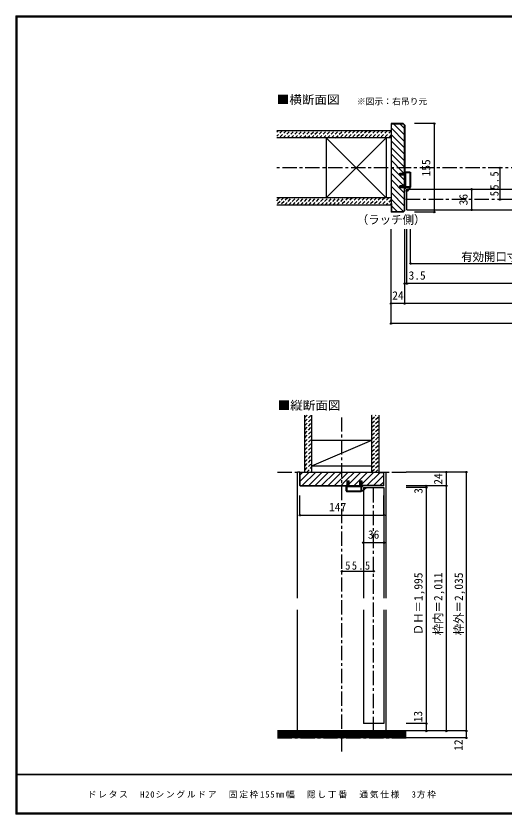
# Model space of a CAD drawing. Units: millimetres at full size, sheet at 1:5. Extents: x -973 to 977, y -718 to 696.
# Drawn here: x -973 to -120, y -701 to 696 of the extents above; entities that cross this region are included whole.
import ezdxf
from ezdxf.enums import TextEntityAlignment as Align

# ---------------------------------------------------------------- set-up
doc = ezdxf.new("R2010")
doc.units = ezdxf.units.MM
doc.header["$LTSCALE"] = 5
doc.header["$PDMODE"] = 32
doc.header["$PDSIZE"] = 2.5
doc.linetypes.add('CHAIN1', pattern=[8, 5, -1, 1, -1])
doc.linetypes.add('DASHED1', pattern=[1.8, 1.2, -0.6])
for name, color, linetype in [('0-0_補助線', 7, 'Continuous'), ('0-1_通り芯', 4, 'CHAIN1'), ('0-3_仕上げ', 2, 'Continuous'), ('0-4_枠', 3, 'Continuous'), ('0-6_扉', 6, 'Continuous'), ('0-A_文字', 3, 'Continuous'), ('0-B_寸法', 7, 'Continuous'), ('0-C_ハッチ', 4, 'DASHED1'), ('F-1_枠', 6, 'Continuous'), ('F-A_文字', 7, 'Continuous')]:
    doc.layers.add(name, color=color, linetype=linetype)
doc.styles.add('ＭＳ ゴシック', font='')
doc.styles.get('ＭＳ ゴシック').set_extended_font_data('MS Gothic')

# ---------------------------------------------------------------- blocks, each defined once
blk = doc.blocks.new('2')
at = {"layer": '0-0_補助線'}
for p, q in [((-9.846, -9.622), (-9.846, 15.078)), ((-8.846, 16.078), (0.354, 16.078)), ((-8.846, 15.878), (0.637, 15.878)), ((-8.446, 14.378), (-8.446, -8.922)), ((-8.146, 14.678), (-1.546, 14.678)), ((-1.246, 14.378), (-1.246, -8.922)), ((0.154, 11.653), (2.154, 11.653)), ((0.154, 11.653), (0.154, -8.497)), ((2.154, 10.953), (2.154, 11.653)), ((3.154, 11.653), (2.512, 10.83)), ((3.154, 11.653), (6.154, 11.653)), ((4.154, 13.753), (4.154, 13.053)), ((5.154, 13.053), (4.512, 13.876)), ((7.154, 13.053), (5.154, 13.053)), ((6.154, 10.953), (6.154, 11.653)), ((7.558, 12.258), (6.516, 10.835)), ((-1.48, -10.622), (-8.846, -10.622)), ((-1.546, -9.222), (-8.146, -9.222)), ((-1.189, -10.85), (-0.732, -12.694)), ((0.354, -12.922), (-0.441, -12.922)), ((0.154, -8.497), (2.154, -8.497)), ((4.154, -9.897), (0.154, -9.897)), ((0.154, -9.897), (0.154, -10.622)), ((0.154, -10.622), (0.645, -12.548)), ((2.154, -7.797), (2.154, -8.497)), ((3.154, -8.497), (2.512, -7.674)), ((3.154, -8.497), (6.154, -8.497)), ((4.154, -10.597), (4.154, -9.897)), ((5.154, -9.897), (4.512, -10.72)), ((7.154, -9.897), (5.154, -9.897)), ((6.154, -7.797), (6.154, -8.497)), ((7.558, -9.101), (6.516, -7.679))]:
    blk.add_line(p, q, dxfattribs=at)
for points in [[(-9.646, 15.078), (-9.646, -9.622), (-9.846, -9.622)], [(4.154, 13.053), (0.154, 13.053), (0.649, 15.723)]]:
    blk.add_lwpolyline(points, dxfattribs=at)
for centre, radius, start, end in [((-8.846, 15.078), 1, 90, 180), ((-8.846, 15.078), 0.8, 90, 180), ((-8.146, 14.378), 0.3, 90, 180), ((-1.546, 14.378), 0.3, 0, 90), ((0.354, 15.778), 0.3, 349.49875, 90), ((2.354, 10.953), 0.2, 180, 322.03043), ((4.354, 13.753), 0.2, 37.96957, 180), ((6.354, 10.953), 0.2, 180, 323.78053), ((7.154, 12.553), 0.5, 323.78053, 90), ((-8.846, -9.622), 1, 180, 270), ((-2.846, -10.72), 6, 179.06153, 259.29815), ((-8.146, -8.922), 0.3, 180, 270), ((-2.846, -10.72), 5.3, 178.93757, 259.29815), ((-1.546, -8.922), 0.3, 270, 0), ((-1.48, -10.922), 0.3, 13.9282, 90), ((-0.441, -12.622), 0.3, 193.9282, 270), ((0.354, -12.622), 0.3, 270, 14.29438), ((2.354, -7.797), 0.2, 37.96957, 180), ((4.354, -10.597), 0.2, 180, 322.03043), ((6.354, -7.797), 0.2, 36.21947, 180), ((7.154, -9.397), 0.5, 270, 36.21947), ((-3.896, -16.272), 0.35, 259.29815, 79.29815)]:
    blk.add_arc(centre, radius, start, end, dxfattribs=at)
blk.add_point((-3.896, -16.622), dxfattribs=at)

msp = doc.modelspace()

# ---------------------------------------------------------------- linework, layer by layer
at = {"layer": '0-1_通り芯'}
for p, q in [((517.653, 430), (-517.347, 430)), ((293.653, 374.5), (-293.347, 374.5)), ((-403.347, -591.633), (-403.347, -2.5)), ((-515.847, -102.5), (-290.847, -102.5)), ((-347.847, -555.5), (-347.847, -126.5)), ((-515.847, -567.5), (-290.847, -567.5))]:
    msp.add_line(p, q, dxfattribs=at)
at = {"layer": '0-3_仕上げ'}
for p, q in [((-317.347, 495), (-517.347, 495)), ((-317.347, 482.5), (-517.347, 482.5)), ((-317.347, 377.5), (-517.347, 377.5)), ((-317.347, 365), (-517.347, 365)), ((-468.347, -102.5), (-468.347, -2.5)), ((-455.847, -102.5), (-455.847, -2.5)), ((-350.847, -102.5), (-350.847, -2.5)), ((-338.347, -102.5), (-338.347, -2.5)), ((-290.847, -555.5), (-515.847, -555.5)), ((-290.847, -567.5), (-515.847, -567.5))]:
    msp.add_line(p, q, dxfattribs=at)
at = {"layer": '0-3_仕上げ', "color": 3}
for p, q in [((-430.847, 482.5), (-430.847, 377.5)), ((-325.847, 482.5), (-325.847, 377.5)), ((-455.847, -46.5), (-350.847, -46.5)), ((-455.847, -91.5), (-350.847, -91.5))]:
    msp.add_line(p, q, dxfattribs=at)
at = {"layer": '0-3_仕上げ', "color": 7}
for p, q in [((-325.847, 377.5), (-430.847, 482.5)), ((-430.847, 377.5), (-325.847, 482.5)), ((-455.847, -91.5), (-350.847, -46.5)), ((-290.847, -557), (-515.847, -557)), ((-290.847, -558.5), (-515.847, -558.5)), ((-290.847, -560), (-515.847, -560)), ((-290.847, -561.5), (-515.847, -561.5)), ((-290.847, -563), (-515.847, -563)), ((-290.847, -564.5), (-515.847, -564.5)), ((-290.847, -566), (-515.847, -566))]:
    msp.add_line(p, q, dxfattribs=at)
at = {"layer": '0-4_枠'}
for p, q in [((-317.347, 507.5), (-317.347, 352.5)), ((-296.175, 507.5), (-317.347, 507.5)), ((-296.383, 507), (-293.847, 504.464)), ((-296.175, 507.5), (-293.347, 504.672)), ((-293.847, 421), (-293.847, 504.464)), ((-293.347, 504.672), (-293.347, 421)), ((-316.847, 492.5), (-317.347, 492.5)), ((-293.347, 417.3), (-301.847, 417.3)), ((-293.847, 398.7), (-293.847, 417.3)), ((-293.347, 398.7), (-293.347, 417.3)), ((-301.847, 395), (-301.847, 398.7)), ((-293.347, 398.7), (-301.847, 398.7)), ((-293.347, 395), (-301.847, 395)), ((-293.847, 355.536), (-293.847, 395)), ((-293.347, 355.328), (-293.347, 395)), ((-316.847, 367.5), (-317.347, 367.5)), ((-316.847, 367.5), (-316.847, 353)), ((-296.175, 352.5), (-317.347, 352.5)), ((-296.382, 353), (-316.847, 353)), ((-296.382, 353), (-293.847, 355.536)), ((-296.175, 352.5), (-293.347, 355.328)), ((-476.847, -102.5), (-329.847, -102.5)), ((-476.347, -125.586), (-476.347, -103)), ((-466.847, -103), (-476.347, -103)), ((-466.847, -102.5), (-466.847, -103)), ((-339.847, -103), (-339.847, -102.5)), ((-339.847, -103), (-330.347, -103)), ((-330.347, -125.586), (-330.347, -103)), ((-475.933, -126), (-476.347, -125.586)), ((-394.347, -118), (-390.647, -118)), ((-394.347, -126.5), (-394.347, -118)), ((-390.647, -126.5), (-390.647, -118)), ((-372.047, -118), (-368.347, -118)), ((-372.047, -126.5), (-372.047, -118)), ((-368.347, -126.5), (-368.347, -118)), ((-330.761, -126), (-330.347, -125.586)), ((-476.14, -126.5), (-394.347, -126.5)), ((-475.933, -126), (-394.347, -126)), ((-390.647, -126), (-372.047, -126)), ((-390.647, -126.5), (-372.047, -126.5)), ((-330.761, -126), (-368.347, -126)), ((-330.554, -126.5), (-368.347, -126.5))]:
    msp.add_line(p, q, dxfattribs=at)
at = {"layer": '0-4_枠', "color": 4}
for p, q in [((-476.847, -102.5), (-480.847, -102.5)), ((-480.847, -323.25), (-480.847, -102.5)), ((-329.847, -102.5), (-325.847, -102.5)), ((-325.847, -323.25), (-325.847, -102.5)), ((-480.847, -555.5), (-480.847, -343.25)), ((-325.847, -555.5), (-325.847, -343.25))]:
    msp.add_line(p, q, dxfattribs=at)
at = {"layer": '0-4_枠'}
for points in [[(-316.847, 492.5), (-316.847, 507), (-296.383, 507)], [(-301.847, 417.3), (-301.847, 421), (-293.347, 421)], [(-476.14, -126.5), (-476.847, -125.793), (-476.847, -102.5)], [(-330.554, -126.5), (-329.847, -125.793), (-329.847, -102.5)]]:
    msp.add_lwpolyline(points, dxfattribs=at)
at = {"layer": '0-6_扉'}
for p, q in [((-289.847, 356.5), (-289.847, 392.5)), ((-289.847, 392.5), (-8.347, 392.5)), ((-289.847, 356.5), (-8.347, 356.5)), ((-365.847, -129.5), (-365.847, -323.25)), ((-365.847, -129.5), (-329.847, -129.5)), ((-329.847, -129.5), (-329.847, -323.25)), ((-365.847, -343.25), (-365.847, -542.5))]:
    msp.add_line(p, q, dxfattribs=at)
msp.add_lwpolyline([(-329.847, -343.25), (-329.847, -542.5), (-365.847, -542.5)], dxfattribs=at)
at = {"layer": '0-B_寸法', "color": 4}
for p, q in [((-241.925, 507.5), (-276.447, 507.5)), ((-126.691, 374.5), (-126.691, 430)), ((-176.691, 392.5), (-176.691, 356.5)), ((-317.347, 157.5), (-317.347, 322.5)), ((-293.347, 192.5), (-293.347, 322.5)), ((-289.847, 227.5), (-289.847, 322.5)), ((-283.347, 262.5), (-283.347, 322.5)), ((-283.347, 262.5), (256.553, 262.5)), ((293.653, 227.5), (-293.347, 227.5)), ((317.653, 192.5), (-317.347, 192.5)), ((317.653, 157.5), (-317.347, 157.5)), ((-185.99, -102.5), (-290.847, -102.5)), ((-220.847, -102.5), (-220.847, -555.5)), ((-185.99, -102.5), (-185.99, -567.5)), ((-220.847, -126.5), (-290.847, -126.5)), ((-255.847, -129.5), (-290.847, -129.5)), ((-255.847, -126.5), (-255.847, -555.5)), ((-476.847, -177.922), (-476.847, -143.4)), ((-365.847, -225.882), (-329.847, -225.882)), ((-403.347, -275.882), (-347.847, -275.882)), ((-255.847, -542.5), (-290.847, -542.5)), ((-185.99, -555.5), (-290.847, -555.5)), ((-185.99, -567.5), (-290.847, -567.5))]:
    msp.add_line(p, q, dxfattribs=at)
at = {"layer": '0-B_寸法', "color": 3}
for p, q in [((-394.347, -118), (-390.647, -118)), ((-394.347, -126.5), (-394.347, -118)), ((-390.647, -126.5), (-390.647, -118)), ((-372.047, -126.5), (-372.047, -118)), ((-390.647, -126), (-372.047, -126)), ((-390.647, -126.5), (-372.047, -126.5))]:
    msp.add_line(p, q, dxfattribs=at)
at = {"layer": '0-B_寸法', "color": 4}
for points in [[(-241.925, 507.5), (-241.925, 352.5), (-276.447, 352.5)], [(-476.847, -177.922), (-329.847, -177.922), (-329.847, -143.4)]]:
    msp.add_lwpolyline(points, dxfattribs=at)
at = {"layer": '0-B_寸法', "color": 3}
msp.add_lwpolyline([(-372.047, -118), (-368.347, -118), (-368.347, -126.5)], dxfattribs=at)
at = {"layer": '0-B_寸法'}
for p in [(-241.925, 507.5), (-126.691, 430), (-176.691, 392.5), (-126.691, 374.5), (-241.925, 352.5), (-176.691, 356.5), (-283.347, 262.5), (-293.347, 227.5), (-289.847, 227.5), (-317.347, 192.5), (-293.347, 192.5), (-317.347, 157.5), (-220.847, -102.5), (-185.99, -102.5), (-255.847, -126.5), (-220.847, -126.5), (-255.847, -129.5), (-476.847, -177.922), (-329.847, -177.922), (-365.847, -225.882), (-329.847, -225.882), (-403.347, -275.882), (-347.847, -275.882), (-255.847, -542.5), (-255.847, -555.5), (-220.847, -555.5), (-185.99, -555.5), (-185.99, -567.5)]:
    msp.add_point(p, dxfattribs=at)
at = {"layer": '0-C_ハッチ', "linetype": 'Continuous'}
for p, q in [((-313.18, 507), (-293.847, 487.666)), ((-301.867, 507), (-293.847, 498.98)), ((-316.847, 499.353), (-293.847, 476.353)), ((-317.347, 488.539), (-293.847, 465.039)), ((-317.347, 477.225), (-293.847, 453.725)), ((-317.347, 465.912), (-293.847, 442.412)), ((-317.347, 454.598), (-293.847, 431.098)), ((-317.347, 443.284), (-297.363, 423.3)), ((-317.347, 431.97), (-293.847, 408.47)), ((-297.363, 423.3), (-295.063, 421)), ((-317.347, 409.343), (-293.847, 385.843)), ((-317.347, 398.029), (-293.847, 374.529)), ((-317.347, 386.716), (-293.847, 363.216)), ((-317.347, 375.402), (-295.664, 353.719)), ((-316.847, 363.588), (-306.259, 353)), ((-476.347, -118.306), (-460.541, -102.5)), ((-476.347, -106.992), (-472.355, -103)), ((-472.727, -126), (-449.227, -102.5)), ((-461.414, -126), (-437.914, -102.5)), ((-450.1, -126), (-426.6, -102.5)), ((-438.786, -126), (-415.286, -102.5)), ((-427.472, -126), (-403.972, -102.5)), ((-416.159, -126), (-392.659, -102.5)), ((-396.845, -118), (-381.345, -102.5)), ((-390.647, -123.116), (-370.031, -102.5)), ((-377.982, -121.765), (-358.717, -102.5)), ((-368.347, -123.443), (-347.404, -102.5)), ((-359.59, -126), (-336.59, -103)), ((-348.276, -126), (-330.347, -108.071)), ((-404.845, -126), (-396.845, -118)), ((-382.217, -125.871), (-378.047, -121.7)), ((-336.962, -126), (-330.347, -119.385))]:
    msp.add_line(p, q, dxfattribs=at)
at = {"layer": '0-C_ハッチ'}
for p, q in [((-517.347, 492.668), (-515.015, 495)), ((-507.944, 495), (-517.347, 485.597)), ((-500.873, 495), (-513.373, 482.5)), ((-506.302, 482.5), (-493.802, 495)), ((-499.231, 482.5), (-486.731, 495)), ((-492.16, 482.5), (-479.66, 495)), ((-485.089, 482.5), (-472.589, 495)), ((-478.018, 482.5), (-465.518, 495)), ((-470.947, 482.5), (-458.447, 495)), ((-463.876, 482.5), (-451.376, 495)), ((-456.805, 482.5), (-444.305, 495)), ((-449.734, 482.5), (-437.234, 495)), ((-442.662, 482.5), (-430.162, 495)), ((-435.591, 482.5), (-423.091, 495)), ((-428.52, 482.5), (-416.02, 495)), ((-421.449, 482.5), (-408.949, 495)), ((-414.378, 482.5), (-401.878, 495)), ((-394.807, 495), (-407.307, 482.5)), ((-387.736, 495), (-400.236, 482.5)), ((-380.665, 495), (-393.165, 482.5)), ((-373.594, 495), (-386.094, 482.5)), ((-366.523, 495), (-379.023, 482.5)), ((-359.452, 495), (-371.952, 482.5)), ((-352.381, 495), (-364.881, 482.5)), ((-345.31, 495), (-357.81, 482.5)), ((-338.239, 495), (-350.739, 482.5)), ((-331.168, 495), (-343.668, 482.5)), ((-324.096, 495), (-336.596, 482.5)), ((-317.347, 494.678), (-329.525, 482.5)), ((-317.347, 487.607), (-322.454, 482.5)), ((-517.347, 372.46), (-512.307, 377.5)), ((-505.236, 377.5), (-517.347, 365.389)), ((-498.165, 377.5), (-510.665, 365)), ((-503.594, 365), (-491.094, 377.5)), ((-496.523, 365), (-484.023, 377.5)), ((-489.452, 365), (-476.952, 377.5)), ((-482.381, 365), (-469.881, 377.5)), ((-475.31, 365), (-462.81, 377.5)), ((-468.239, 365), (-455.739, 377.5)), ((-461.168, 365), (-448.668, 377.5)), ((-454.096, 365), (-441.596, 377.5)), ((-447.025, 365), (-434.525, 377.5)), ((-439.954, 365), (-427.454, 377.5)), ((-432.883, 365), (-420.383, 377.5)), ((-425.812, 365), (-413.312, 377.5)), ((-418.741, 365), (-406.241, 377.5)), ((-411.67, 365), (-399.17, 377.5)), ((-392.099, 377.5), (-404.599, 365)), ((-385.028, 377.5), (-397.528, 365)), ((-377.957, 377.5), (-390.457, 365)), ((-370.886, 377.5), (-383.386, 365)), ((-363.815, 377.5), (-376.315, 365)), ((-356.744, 377.5), (-369.244, 365)), ((-349.673, 377.5), (-362.173, 365)), ((-342.601, 377.5), (-355.101, 365)), ((-335.53, 377.5), (-348.03, 365)), ((-328.459, 377.5), (-340.959, 365)), ((-321.388, 377.5), (-333.888, 365)), ((-317.347, 374.47), (-326.817, 365)), ((-317.347, 367.399), (-319.746, 365)), ((-468.347, -14.04), (-456.807, -2.5)), ((-468.347, -6.969), (-463.878, -2.5)), ((-468.347, -21.111), (-455.847, -8.611)), ((-350.847, -9.677), (-343.67, -2.5)), ((-350.847, -2.606), (-350.741, -2.5)), ((-350.847, -16.748), (-338.347, -4.248)), ((-350.847, -23.819), (-338.347, -11.319)), ((-468.347, -28.182), (-455.847, -15.682)), ((-468.347, -35.253), (-455.847, -22.753)), ((-350.847, -30.89), (-338.347, -18.39)), ((-350.847, -37.961), (-338.347, -25.461)), ((-468.347, -42.324), (-455.847, -29.824)), ((-468.347, -49.395), (-455.847, -36.895)), ((-350.847, -45.032), (-338.347, -32.532)), ((-350.847, -52.103), (-338.347, -39.603)), ((-468.347, -56.466), (-455.847, -43.966)), ((-468.347, -63.537), (-455.847, -51.037)), ((-350.847, -59.174), (-338.347, -46.674)), ((-350.847, -66.246), (-338.347, -53.746)), ((-468.347, -70.608), (-455.847, -58.108)), ((-468.347, -77.679), (-455.847, -65.179)), ((-350.847, -73.317), (-338.347, -60.817)), ((-350.847, -80.388), (-338.347, -67.888)), ((-468.347, -84.751), (-455.847, -72.251)), ((-468.347, -91.822), (-455.847, -79.322)), ((-350.847, -87.459), (-338.347, -74.959)), ((-350.847, -94.53), (-338.347, -82.03)), ((-468.347, -98.893), (-455.847, -86.393)), ((-464.811, -102.428), (-455.847, -93.464)), ((-350.847, -101.601), (-338.347, -89.101)), ((-344.675, -102.5), (-338.347, -96.172)), ((-457.812, -102.5), (-455.847, -100.535))]:
    msp.add_line(p, q, dxfattribs=at)
at = {"layer": '0-C_ハッチ', "linetype": 'Continuous'}
msp.add_lwpolyline([(-317.347, 420.657), (-297.69, 401), (-295.39, 398.7)], dxfattribs=at)
at = {"layer": 'F-1_枠'}
for p, q in [((-973.347, 695.833), (-973.347, -700.833)), ((-973.347, 695.833), (976.653, 695.833)), ((-973.347, 695), (976.653, 695)), ((-973.347, 694.167), (976.653, 694.167)), ((-972.514, 695.833), (-972.514, -700.833)), ((-971.68, 695.833), (-971.68, -700.833)), ((976.653, -631.667), (-973.347, -631.667)), ((976.653, -632.5), (-973.347, -632.5)), ((976.653, -699.167), (-973.347, -699.167)), ((976.653, -700), (-973.347, -700)), ((976.653, -700.833), (-973.347, -700.833))]:
    msp.add_line(p, q, dxfattribs=at)

# ---------------------------------------------------------------- block references
at = {"layer": '0-0_補助線', "xscale": -1}
msp.add_blockref('2', (-293.193, 406.422), dxfattribs=at)
at = {"layer": '0-B_寸法', "rotation": 90}
msp.add_blockref('2', (-379.769, -126.654), dxfattribs=at)

# ---------------------------------------------------------------- texts
at = {"layer": '0-A_文字', "color": 7, "style": 'ＭＳ ゴシック', "width": 1.1}
for s, p in [('■横断面図', (-517.347, 537.5)), ('■縦断面図', (-515.847, 2.5))]:
    msp.add_text(s, height=14.66, dxfattribs=at).set_placement(p, align=Align.BOTTOM_LEFT)
at = {"layer": '0-A_文字', "color": 7, "style": 'ＭＳ ゴシック'}
for s, height, p in [('※図示：右吊り元', 11, (-377.3, 537.5)), ('（ラッチ側）', 14.66, (-377.347, 327.5))]:
    msp.add_text(s, height=height, dxfattribs=at).set_placement(p, align=Align.BOTTOM_LEFT)
at = {"layer": '0-B_寸法', "style": 'ＭＳ ゴシック'}
for s, p in [('155', (-244.425, 415)), ('36', (-179.191, 364.5)), ('24', (-223.347, -124.5)), ('3', (-258.01, -140.385)), ('枠内＝2,011', (-223.347, -388)), ('ＤＨ＝1,995', (-258.027, -388)), ('枠外＝2,035', (-187.333, -388)), ('13', (-258.556, -540.215)), ('12', (-187.906, -590.263))]:
    msp.add_text(s, height=14.66, rotation=90, dxfattribs=at).set_placement(p, align=Align.BOTTOM_LEFT)
for s, p in [('有効開口寸法＝753（683）<663>［640］', (-194.847, 262.5)), ('3.5', (-286.764, 230)), ('24', (-315.347, 195)), ('147', (-425.847, -175.422)), ('36', (-357.847, -223.382))]:
    msp.add_text(s, height=14.66, dxfattribs=at).set_placement(p, align=Align.BOTTOM_LEFT)
at = {"layer": '0-B_寸法', "insert": (-129.191, 380.375), "char_height": 14.66, "attachment_point": 7, "rotation": 90, "style": 'ＭＳ ゴシック'}
msp.add_mtext('\\T1.28;\\W0.9;55.5', dxfattribs=at)
at = {"layer": '0-B_寸法', "insert": (-397.472, -273.382), "char_height": 14.66, "attachment_point": 7, "style": 'ＭＳ ゴシック'}
msp.add_mtext('\\T1.28;\\W0.9;55.5', dxfattribs=at)
at = {"layer": 'F-A_文字', "insert": (-847.938, -673.333), "char_height": 11, "attachment_point": 7, "style": 'ＭＳ ゴシック'}
msp.add_mtext('\\T1.19;ドレタス\u3000H20シングルドア\u3000固定枠155㎜幅\u3000隠し丁番\u3000通気仕様\u30003方枠', dxfattribs=at)

doc.saveas('drawing.dxf')
